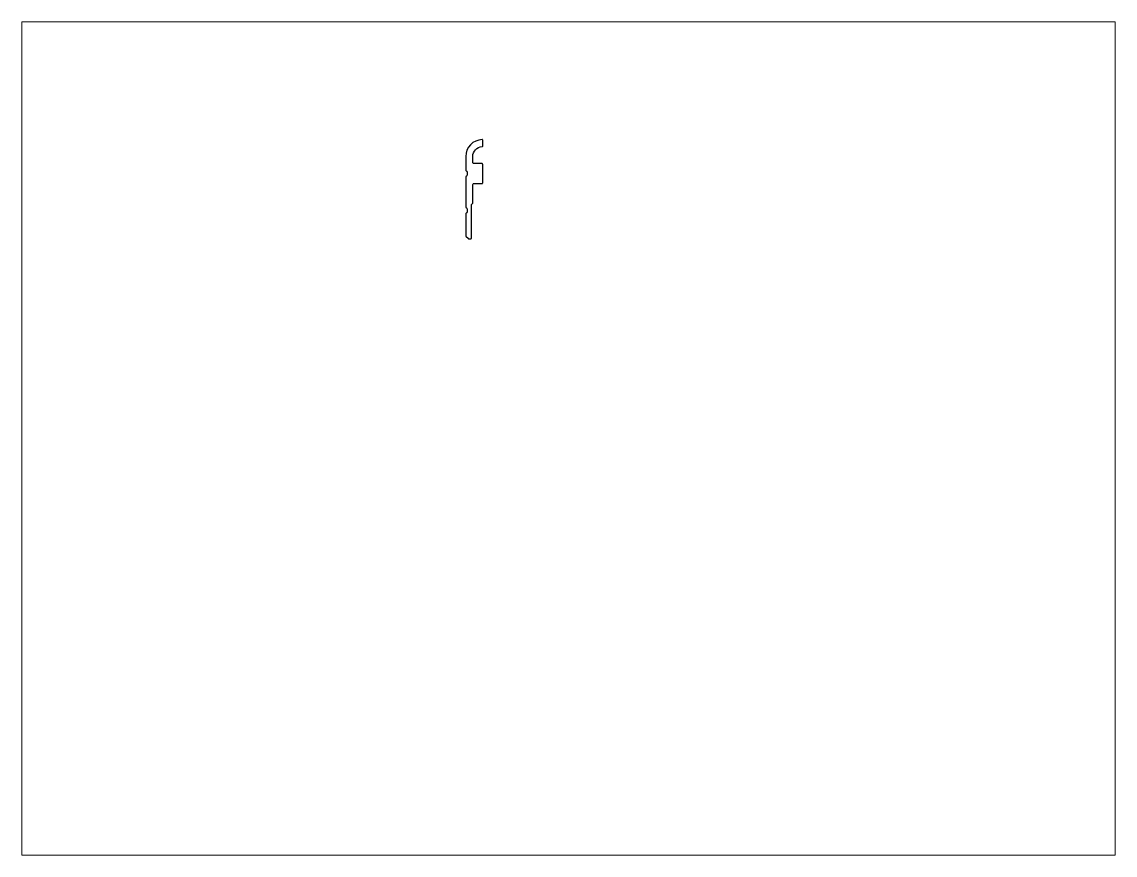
# Paper-space layout 'Layout1' of a CAD drawing. Extents: x 27 to 240, y 20 to 183.
# The model-space entities are those that its viewports show. They can reach past a viewport. Long polylines and large blocks are cut down to what shows.
import ezdxf

# ---------------------------------------------------------------- set-up
doc = ezdxf.new("R2010")
doc.units = 0
doc.header["$LTSCALE"] = 15
doc.layers.get('0').update_dxf_attribs({"linetype": 'CONTINUOUS'})

msp = doc.modelspace()

# ---------------------------------------------------------------- linework, layer by layer
msp.add_lwpolyline([(155.32, 200.74), (156.04, 200.74, 0.414214), (156.24, 200.94), (156.24, 212.66, -0.198912), (156.3, 212.8), (156.68, 213.18, 0.198912), (156.74, 213.33), (156.74, 219.74, -0.414214), (157.24, 220.24), (160.04, 220.24, 0.414214), (160.24, 220.44), (160.24, 227.04, 0.414214), (160.04, 227.24), (157.24, 227.24, -0.414214), (156.74, 227.74), (156.74, 229.74, -0.398461), (160.05, 233.24, 0.398461), (160.24, 233.44), (160.24, 235.54, 0.424352), (160.03, 235.74, 0.404147), (154.24, 229.74), (154.24, 224.91, 0.331679), (154.38, 224.72, -0.331679), (154.74, 224.24), (154.74, 223.24, -0.331679), (154.38, 222.76, 0.331679), (154.24, 222.57), (154.24, 211.91, 0.331679), (154.38, 211.72, -0.331679), (154.74, 211.24), (154.74, 210.24, -0.331679), (154.38, 209.76, 0.331679), (154.24, 209.57), (154.24, 201.83, 0.198912), (154.3, 201.68), (155.18, 200.8, 0.198912)], format="xyb", close=True)

psp = doc.layouts.get("Layout1")

# ---------------------------------------------------------------- viewports
at = {"layer": '0', "color": 0, "linetype": 'BYBLOCK', "ltscale": 0.05}
psp.add_viewport(center=(133.35, 101.6), size=(213.36, 162.56), view_center_point=(190.51, 130.3), view_height=293.8955, dxfattribs=at)

doc.saveas('drawing.dxf')
